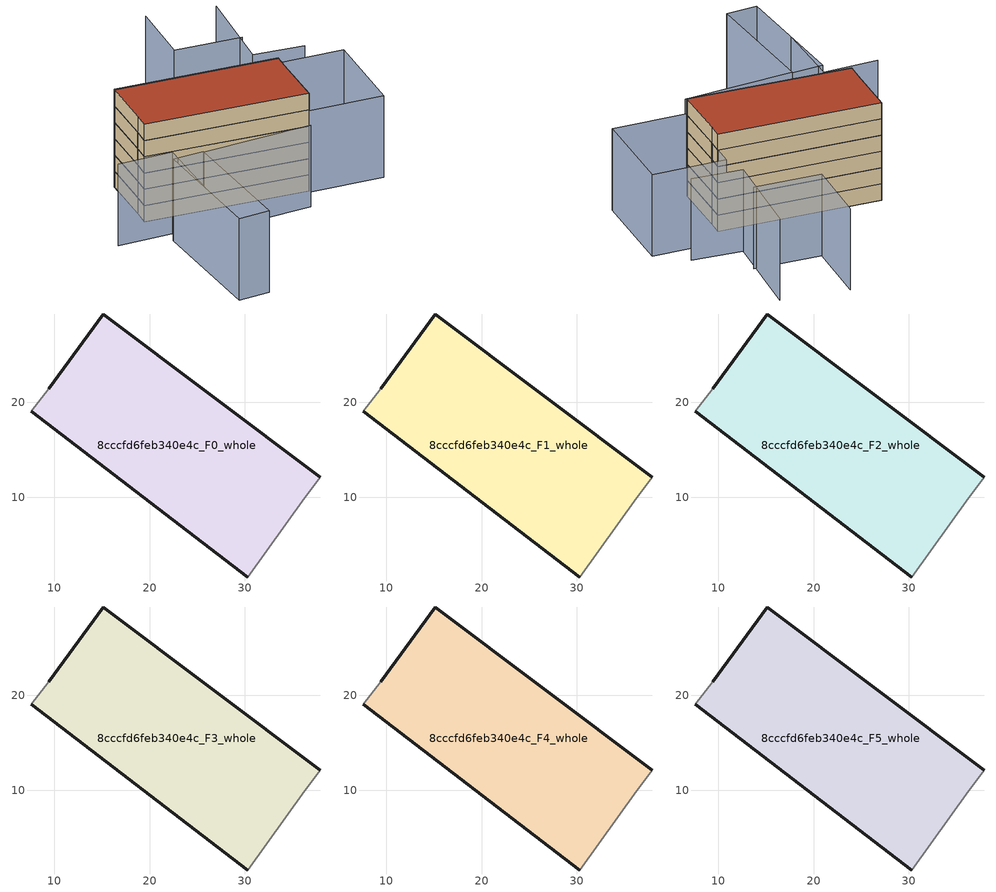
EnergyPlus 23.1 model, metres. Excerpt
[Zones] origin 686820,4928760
8cccfd6feb340e4c_F0_whole
 floor ground (EU_floor_Construction): 30.28,1.65 36.29,9.97 37.9,12.14 15.12,29.27 9.4,21.4 7.58,19.06 z0
 wall outside (EU_wall_Construction): 9.4,21.4 15.12,29.27 37.9,12.14 / 30.28,1.65 7.58,19.06 z0:3
 wall adiabatic (EU_wall_Construction): 37.9,12.14 36.29,9.97 30.28,1.65 / 7.58,19.06 9.4,21.4 z0:3
8cccfd6feb340e4c_F1_whole
 floor to 8cccfd6feb340e4c_F0_whole (EU_floor_Construction): 30.28,1.65 36.29,9.97 37.9,12.14 15.12,29.27 9.4,21.4 7.58,19.06 z3
 wall outside (EU_wall_Construction): 9.4,21.4 15.12,29.27 37.9,12.14 / 30.28,1.65 7.58,19.06 z3:6
 wall adiabatic (EU_wall_Construction): 37.9,12.14 36.29,9.97 30.28,1.65 / 7.58,19.06 9.4,21.4 z3:6
8cccfd6feb340e4c_F2_whole
 floor to 8cccfd6feb340e4c_F1_whole (EU_floor_Construction): 30.28,1.65 36.29,9.97 37.9,12.14 15.12,29.27 9.4,21.4 7.58,19.06 z6
 wall outside (EU_wall_Construction): 9.4,21.4 15.12,29.27 37.9,12.14 / 30.28,1.65 7.58,19.06 z6:9
 wall adiabatic (EU_wall_Construction): 37.9,12.14 36.29,9.97 30.28,1.65 / 7.58,19.06 9.4,21.4 z6:9
8cccfd6feb340e4c_F3_whole
 floor to 8cccfd6feb340e4c_F2_whole (EU_floor_Construction): 30.28,1.65 36.29,9.97 37.9,12.14 15.12,29.27 9.4,21.4 7.58,19.06 z9
 wall outside (EU_wall_Construction): 9.4,21.4 15.12,29.27 37.9,12.14 / 30.28,1.65 7.58,19.06 z9:12
 wall adiabatic (EU_wall_Construction): 37.9,12.14 36.29,9.97 30.28,1.65 / 7.58,19.06 9.4,21.4 z9:12
8cccfd6feb340e4c_F4_whole
 floor to 8cccfd6feb340e4c_F3_whole (EU_floor_Construction): 30.28,1.65 36.29,9.97 37.9,12.14 15.12,29.27 9.4,21.4 7.58,19.06 z12
 wall outside (EU_wall_Construction): 9.4,21.4 15.12,29.27 37.9,12.14 / 30.28,1.65 7.58,19.06 z12:15
 wall adiabatic (EU_wall_Construction): 37.9,12.14 36.29,9.97 30.28,1.65 / 7.58,19.06 9.4,21.4 z12:15
8cccfd6feb340e4c_F5_whole
 floor to 8cccfd6feb340e4c_F4_whole (EU_floor_Construction): 30.28,1.65 36.29,9.97 37.9,12.14 15.12,29.27 9.4,21.4 7.58,19.06 z15
 wall outside (EU_wall_Construction): 9.4,21.4 15.12,29.27 37.9,12.14 / 30.28,1.65 7.58,19.06 z15:18
 wall adiabatic (EU_wall_Construction): 37.9,12.14 36.29,9.97 30.28,1.65 / 7.58,19.06 9.4,21.4 z15:18
 roof outside (EU_roof_Construction): 37.9,12.14 36.29,9.97 30.28,1.65 7.58,19.06 9.4,21.4 15.12,29.27 z18
shading: 9.2,8.76 25.91,-1.32 / -1.38,18.57 6.5,13.12 / 6.5,13.12 -0.92,2.4 / 48.3,13.35 41.35,19 / 41.35,19 52.4,32.61 / 45.58,23.52 36.09,30.68 / 36.09,30.68 43.59,40.62 / 14.7,28.64 7.65,19.01 / 9.33,8.97 -2.22,-10.49 / -2.22,-10.49 -6.92,-7.71 / -6.92,-7.71 4.63,11.76 / 4.63,11.76 9.33,8.97 / 50.44,7.33 40.52,-6.21 / 40.52,-6.21 30.05,1.45 / 30.05,1.45 39.97,15 / 39.97,15 50.44,7.33 z0:15
[Building]
EU S2 Campaign: North Axis=0; Terrain=City; Solar Distribution=FullExterior
[Site:Location]
Bologna: Latitude=44.5; Longitude=11.25; Time Zone=1; Elevation=37
[SizingPeriod:WeatherFileDays]
AnnualSizingPeriod: Begin Month=1; Begin Day of Month=1; End Month=12; End Day of Month=31; Day of Week for Start Day=Monday; Use Weather File Daylight Saving Period=No; Use Weather File Rain and Snow Indicators=No
[MATERIAL]
EU_InternalMass_Material: Roughness=MediumRough; Thickness=0.1; Conductivity=1; Density=1800; Specific Heat=900; Thermal Absorptance=0.9; Solar Absorptance=0.7; Visible Absorptance=0.7
[MATERIAL:NOMASS] Roughness=MediumRough; Thermal Absorptance=0.9; Solar Absorptance=0.7; Visible Absorptance=0.7
Name | Thermal Resistance
EU_wall_NoMass | 0.905828
EU_roof_NoMass | 0.37593
EU_floor_NoMass | 0.67114
[CONSTRUCTION]
EU_wall_Construction: EU_wall_NoMass
EU_roof_Construction: EU_roof_NoMass
EU_floor_Construction: EU_floor_NoMass
EU_InternalMass_Construction: EU_InternalMass_Material
[ZONE] Type=1; Multiplier=1; Ceiling Height=autocalculate; Volume=1096.86; Floor Area=autocalculate; Part of Total Floor Area=Yes
8cccfd6feb340e4c_F0_whole; 8cccfd6feb340e4c_F1_whole; 8cccfd6feb340e4c_F2_whole; 8cccfd6feb340e4c_F3_whole; 8cccfd6feb340e4c_F4_whole; 8cccfd6feb340e4c_F5_whole
[INTERNALMASS] Construction=EU_InternalMass_Construction; Surface Area=365.62
Name | Zone or ZoneList
8cccfd6feb340e4c_F0_whole_EU_InternalMass | 8cccfd6feb340e4c_F0_whole
8cccfd6feb340e4c_F1_whole_EU_InternalMass | 8cccfd6feb340e4c_F1_whole
8cccfd6feb340e4c_F2_whole_EU_InternalMass | 8cccfd6feb340e4c_F2_whole
8cccfd6feb340e4c_F3_whole_EU_InternalMass | 8cccfd6feb340e4c_F3_whole
8cccfd6feb340e4c_F4_whole_EU_InternalMass | 8cccfd6feb340e4c_F4_whole
8cccfd6feb340e4c_F5_whole_EU_InternalMass | 8cccfd6feb340e4c_F5_whole
[OTHEREQUIPMENT] Fuel Type=Electricity; Design Level Calculation Method=Watts/Area; Power per Zone Floor Area=1; Fraction Latent=0; Fraction Radiant=0; Fraction Lost=0; Carbon Dioxide Generation Rate=0; EndUse Subcategory=EU_Step8_InternalGains
Name | Zone or ZoneList or Space or SpaceList | Schedule
EU_Step8_InternalGain_8cccfd6feb340e4c_F0_whole_f000 | 8cccfd6feb340e4c_F0_whole | EU_Step8_GainSchedule_8cccfd6feb340e4c_F0_whole_f000
EU_Step8_InternalGain_8cccfd6feb340e4c_F1_whole_f000 | 8cccfd6feb340e4c_F1_whole | EU_Step8_GainSchedule_8cccfd6feb340e4c_F1_whole_f000
EU_Step8_InternalGain_8cccfd6feb340e4c_F2_whole_f000 | 8cccfd6feb340e4c_F2_whole | EU_Step8_GainSchedule_8cccfd6feb340e4c_F2_whole_f000
EU_Step8_InternalGain_8cccfd6feb340e4c_F3_whole_f000 | 8cccfd6feb340e4c_F3_whole | EU_Step8_GainSchedule_8cccfd6feb340e4c_F3_whole_f000
EU_Step8_InternalGain_8cccfd6feb340e4c_F4_whole_f000 | 8cccfd6feb340e4c_F4_whole | EU_Step8_GainSchedule_8cccfd6feb340e4c_F4_whole_f000
EU_Step8_InternalGain_8cccfd6feb340e4c_F5_whole_f000 | 8cccfd6feb340e4c_F5_whole | EU_Step8_GainSchedule_8cccfd6feb340e4c_F5_whole_f000
[ZONEVENTILATION:DESIGNFLOWRATE] Schedule=EU_AlwaysOn; Design Flow Rate Calculation Method=AirChanges/Hour; Air Changes per Hour=0.73129; Ventilation Type=Natural; Fan Pressure Rise=0; Fan Total Efficiency=1; Constant Term Coefficient=1; Temperature Term Coefficient=0; Velocity Term Coefficient=0; Velocity Squared Term Coefficient=0; Minimum Indoor Temperature=-100; Maximum Indoor Temperature=100; Delta Temperature=-100; Minimum Outdoor Temperature=-100; Maximum Outdoor Temperature=100; Maximum Wind Speed=40
Name | Zone or ZoneList or Space or SpaceList
EU_ConstantAir_8cccfd6feb340e4c_F0_whole | 8cccfd6feb340e4c_F0_whole
EU_ConstantAir_8cccfd6feb340e4c_F1_whole | 8cccfd6feb340e4c_F1_whole
EU_ConstantAir_8cccfd6feb340e4c_F2_whole | 8cccfd6feb340e4c_F2_whole
EU_ConstantAir_8cccfd6feb340e4c_F3_whole | 8cccfd6feb340e4c_F3_whole
EU_ConstantAir_8cccfd6feb340e4c_F4_whole | 8cccfd6feb340e4c_F4_whole
EU_ConstantAir_8cccfd6feb340e4c_F5_whole | 8cccfd6feb340e4c_F5_whole
[HVACTEMPLATE:THERMOSTAT] Constant Heating Setpoint=20; Constant Cooling Setpoint=50
EU_HeatOnly_8cccfd6feb340e4c_F0_whole; EU_HeatOnly_8cccfd6feb340e4c_F1_whole; EU_HeatOnly_8cccfd6feb340e4c_F2_whole; EU_HeatOnly_8cccfd6feb340e4c_F3_whole; EU_HeatOnly_8cccfd6feb340e4c_F4_whole; EU_HeatOnly_8cccfd6feb340e4c_F5_whole
[HVACTEMPLATE:ZONE:IDEALLOADSAIRSYSTEM] System Availability Schedule=EU_AlwaysOn; Maximum Heating Supply Air Temperature=50; Minimum Cooling Supply Air Temperature=13; Maximum Heating Supply Air Humidity Ratio=0.0156; Minimum Cooling Supply Air Humidity Ratio=0.0077; Heating Limit=NoLimit; Cooling Limit=NoLimit; Heating Availability Schedule=EU_AlwaysOn; Cooling Availability Schedule=EU_CoolingOff; Dehumidification Control Type=ConstantSensibleHeatRatio; Cooling Sensible Heat Ratio=0.7; Dehumidification Setpoint=60; Humidification Control Type=None; Humidification Setpoint=30; Outdoor Air Method=None; Outdoor Air Flow Rate per Person=0.00944; Outdoor Air Flow Rate per Zone Floor Area=0; Outdoor Air Flow Rate per Zone=0; Demand Controlled Ventilation Type=None; Outdoor Air Economizer Type=NoEconomizer; Heat Recovery Type=None; Sensible Heat Recovery Effectiveness=0.7; Latent Heat Recovery Effectiveness=0.65
Name | Template Thermostat
8cccfd6feb340e4c_F0_whole | EU_HeatOnly_8cccfd6feb340e4c_F0_whole
8cccfd6feb340e4c_F1_whole | EU_HeatOnly_8cccfd6feb340e4c_F1_whole
8cccfd6feb340e4c_F2_whole | EU_HeatOnly_8cccfd6feb340e4c_F2_whole
8cccfd6feb340e4c_F3_whole | EU_HeatOnly_8cccfd6feb340e4c_F3_whole
8cccfd6feb340e4c_F4_whole | EU_HeatOnly_8cccfd6feb340e4c_F4_whole
8cccfd6feb340e4c_F5_whole | EU_HeatOnly_8cccfd6feb340e4c_F5_whole
[SIZING:ZONE] Zone Cooling Design Supply Air Temperature Input Method=SupplyAirTemperature; Zone Cooling Design Supply Air Temperature=13; Zone Heating Design Supply Air Temperature Input Method=SupplyAirTemperature; Zone Heating Design Supply Air Temperature=50; Zone Cooling Design Supply Air Humidity Ratio=0.008; Zone Heating Design Supply Air Humidity Ratio=0.008; Cooling Design Air Flow Method=DesignDay; Cooling Design Air Flow Rate=0; Cooling Minimum Air Flow per Zone Floor Area=0.000762; Cooling Minimum Air Flow=0; Cooling Minimum Air Flow Fraction=0.2; Heating Design Air Flow Method=DesignDay; Heating Design Air Flow Rate=0; Heating Maximum Air Flow per Zone Floor Area=0.002032; Heating Maximum Air Flow=0.141576; Heating Maximum Air Flow Fraction=0.3; Account for Dedicated Outdoor Air System=No; Dedicated Outdoor Air System Control Strategy=NeutralSupplyAir; Dedicated Outdoor Air Low Setpoint Temperature for Design=autosize; Dedicated Outdoor Air High Setpoint Temperature for Design=autosize; Zone Load Sizing Method=Sensible Load Only No Latent Load; Zone Latent Cooling Design Supply Air Humidity Ratio Input Method=HumidityRatioDifference; Zone Cooling Design Supply Air Humidity Ratio Difference=0.005; Zone Latent Heating Design Supply Air Humidity Ratio Input Method=HumidityRatioDifference; Zone Humidification Design Supply Air Humidity Ratio Difference=0.005
8cccfd6feb340e4c_F0_whole; 8cccfd6feb340e4c_F1_whole; 8cccfd6feb340e4c_F2_whole; 8cccfd6feb340e4c_F3_whole; 8cccfd6feb340e4c_F4_whole; 8cccfd6feb340e4c_F5_whole
[SCHEDULE:CONSTANT]
Name | Hourly Value
EU_AlwaysOn | 1
EU_CoolingOff | 0
[SCHEDULE:FILE] Column Number=1; Rows to Skip at Top=0; Number of Hours of Data=8760; Column Separator=Comma; Interpolate to Timestep=No; Minutes per Item=60; Adjust Schedule for Daylight Savings=Yes
Name | File
EU_Step8_GainSchedule_8cccfd6feb340e4c_F0_whole_f000 | ../../schedules/8cccfd6feb340e4c/8cccfd6feb340e4c_F0_whole_f000_gain.csv
EU_Step8_GainSchedule_8cccfd6feb340e4c_F1_whole_f000 | ../../schedules/8cccfd6feb340e4c/8cccfd6feb340e4c_F1_whole_f000_gain.csv
EU_Step8_GainSchedule_8cccfd6feb340e4c_F2_whole_f000 | ../../schedules/8cccfd6feb340e4c/8cccfd6feb340e4c_F2_whole_f000_gain.csv
EU_Step8_GainSchedule_8cccfd6feb340e4c_F3_whole_f000 | ../../schedules/8cccfd6feb340e4c/8cccfd6feb340e4c_F3_whole_f000_gain.csv
EU_Step8_GainSchedule_8cccfd6feb340e4c_F4_whole_f000 | ../../schedules/8cccfd6feb340e4c/8cccfd6feb340e4c_F4_whole_f000_gain.csv
EU_Step8_GainSchedule_8cccfd6feb340e4c_F5_whole_f000 | ../../schedules/8cccfd6feb340e4c/8cccfd6feb340e4c_F5_whole_f000_gain.csv
